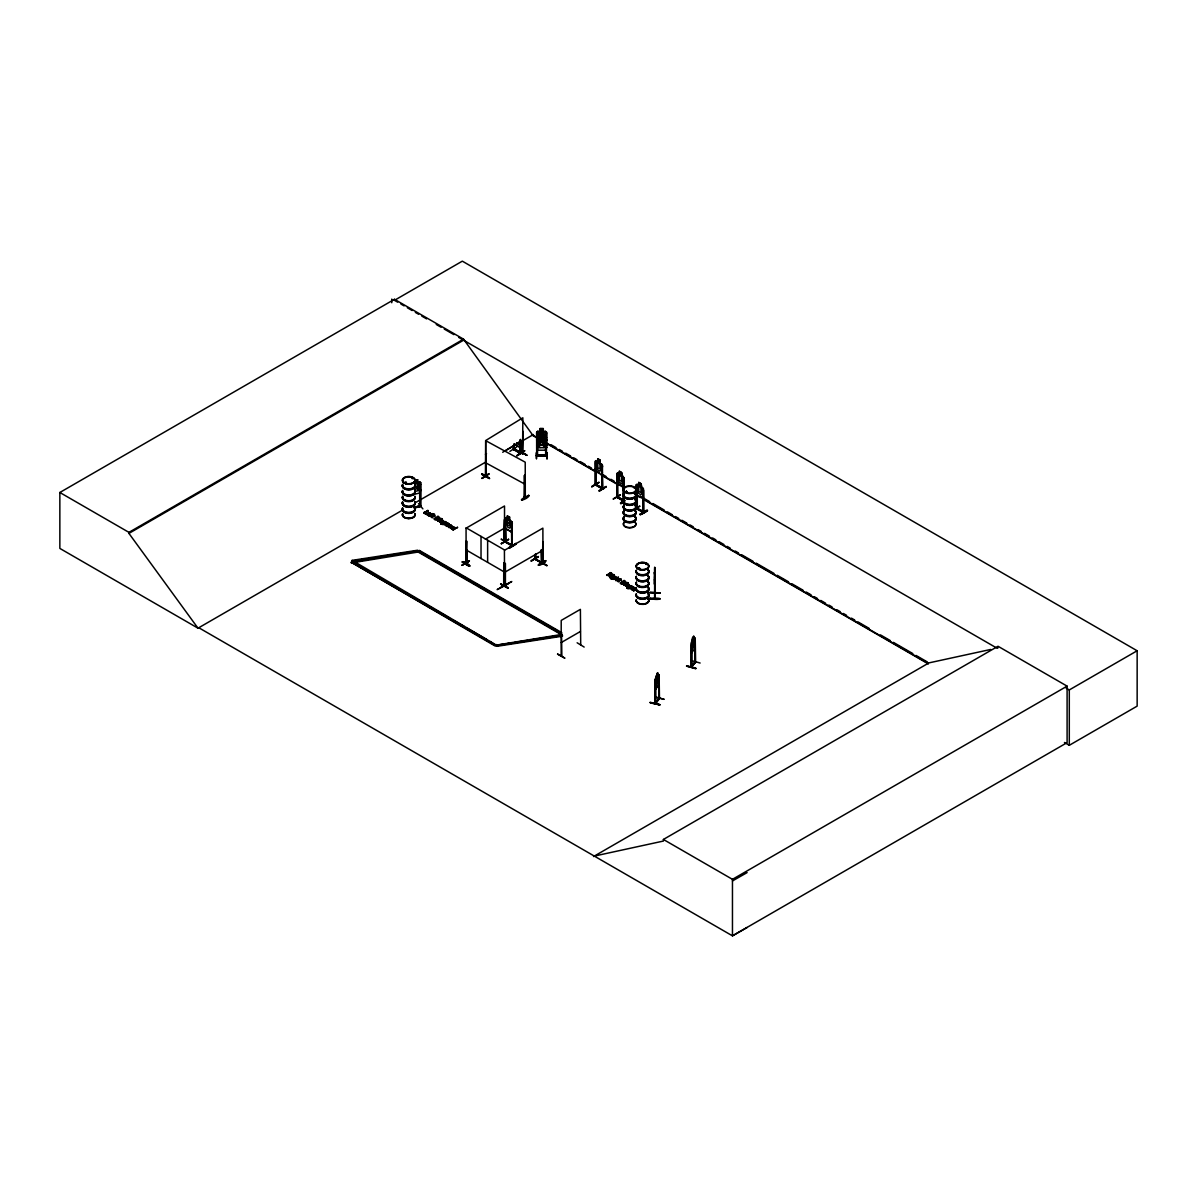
<?xml version="1.0" encoding="UTF-8"?>
<svg xmlns="http://www.w3.org/2000/svg" width="1197" height="1197" viewBox="0 0 1197 1197"><rect width="100%" height="100%" fill="white"/><g stroke="black" fill="none" stroke-linecap="round" stroke-linejoin="round"><path stroke-width="1.5" d="M654.639 580.515L654.594 579.004L654.699 584.271L654.699 575.278M654.639 578.331L654.669 576.505M654.819 579.752L654.729 576.445L654.505 584.286M654.639 574.066L654.624 572.046M654.639 569.443L654.789 570.251M649.762 598.216C668.734 597.483 657.138 601.223 649.762 598.216M659.921 599.069L649.762 598.994M654.669 574.904L654.624 572.016M655.298 592.979L654.594 598.68L654.669 567.363L654.579 584.271M655.193 570.76L655.028 598.724L655.223 592.934M654.505 573.273L654.564 572.316L654.714 579.034M419.728 505.583C420.401 508.246 418.531 504.91 420.581 505.388M695.233 645.497L694.694 648.729M557.503 654.146L564.909 658.185L557.667 653.996M650.285 702.878C679.417 709.043 630.505 697.432 659.786 705.018M659.756 704.629L650.45 702.624M686.599 666.071L695.681 668.749M686.599 665.712L695.876 668.091M609.632 576.984C608.345 574.47 615.183 574.62 610.485 572.63L606.699 575.293L608.704 574.71L609.632 576.984L609.288 575.039M405.229 482.615L406.337 482.406M406.262 482.586L405.125 483.094M406.337 482.69L405.873 482.047M411.918 478.456L412.756 478.725M625.687 491.952C628.56 490.77 623.966 493.583 626.136 491.324M627.183 491.982L625.597 492.341M627.243 492.087L626.3 491.264M633.782 487.613L633.946 487.837M638.166 568.395C643.432 567.842 635.906 570.146 639.303 567.797M639.318 568.515L638.555 568.036M646.171 563.847L646.769 564.385M645.976 563.952L646.455 563.877M646.679 564.356L645.841 564.071M481.598 474.506C482.316 471.902 499.059 485.473 481.927 473.892M462.207 562.006C465.513 559.523 477.603 572.764 462.207 562.006L469.448 566.091M462.551 561.707L469.793 565.822M507.812 588.236L500.57 584.106L508.156 587.637M508.127 588.026L500.9 583.897M449.07 524.166L446.84 525.917A1.586 0.913 0 0 1 445.823 525.752C443.429 524.51 447.693 522.535 448.785 524.047A1.601 0.928 0 0 0 448.651 523.508M635.173 588.34C633.737 591.692 628.5 587.772 633.333 587.278A1.601 0.928 0 0 1 634.35 587.443L634.889 587.757M654.879 687.258L654.924 679.911L657.632 672.729L655.612 679.028L655.732 703.387L655.447 702.37M691.911 666.894L691.731 642.535L692.375 637.986L693.751 636.235L690.998 643.432L691.103 667.268L695.292 661.911M438.461 517.089L439.853 518.481L437.264 519.722A1.766 1.017 0 0 1 436.172 519.558C429.319 519.064 445.912 521.727 437.997 516.326L434.197 518.525M420.656 489.917L419.758 492.955L414.357 494.301M419.773 492.969L420.79 489.962M505.014 525.528L505.718 528.67L511.284 531.857L512.092 529.613M511.284 531.857L512.166 529.568M601.567 474.685L602.36 465.229L596.181 460.576L595.358 461.174L595.388 484.98L602.51 489.004L602.435 465.184L601.567 463.867M623.906 484.86L623.098 487.209L623.981 484.92M642.654 498.401L643.388 496.097M439.239 518.256C434.242 515.698 435.289 521.668 439.269 518.062M520.471 444.805L519.633 447.169L513.872 444.102L519.648 447.005M659.472 697.776L654.939 703.716L655.402 702.415M655.028 679.941L655.028 703.716L655.492 702.953M658.709 698.21L659.218 698.195M655.492 703.761L659.472 698.584L659.128 676.32L659.218 699.003M691.148 667.208L695.292 661.103M691.866 666.026L691.567 666.445M694.829 661.702L695.337 662.495M545.428 442.217L546.535 439.508M546.655 439.583L545.503 442.306L537.662 442.262L536.63 439.613M545.428 447.588L546.535 444.88M536.645 445.045L537.677 447.753L545.503 447.678L546.655 444.955M545.428 450.102L546.535 447.394M546.655 447.409L545.503 450.192L537.677 450.207L536.645 447.498M523.104 431.369L522.55 453.932L522.85 417.768L485.638 440.571L485.428 476.481L486.536 475.134M486.491 475.882L485.683 475.299M486.162 476.81L486.266 453.633M514.037 444.341L514.126 449.922L513.663 448.561M514.022 449.922L514.291 444.192M520.306 452.167L514.291 448.89M520.515 453.439L520.201 440.032M591.782 486.745L598.934 482.586M620.121 494.87L613.328 498.79M620.45 494.989L613.253 499.149M639.931 506.241L635.278 508.605M469.329 561.184L462.237 565.014M501.139 543.677L508.65 539.308L501.498 543.483M531.214 560.989L538.351 556.829M420.731 505.583L419.758 505.867M420.731 506.391L414.327 508.097M509.862 451.419L516.909 446.795M482.002 478.366L488.93 474.072M695.846 668.525L686.569 666.116M467.069 550.246L466.486 563.922L466.067 541.209L465.723 563.488L465.992 562.5L466.546 563.338M506.002 541.433L505.329 541.014L505.927 542.106M512.361 545.832L511.852 544.68M503.907 584.316L504.251 585.692L503.757 562.979L503.683 585.079M535.403 558.715L534.715 558.296L535.792 558.58M534.715 559.104L541.957 563.233L541.882 550.276M534.969 558.161L535.777 559.418L535.687 553.837M536.421 458.466L536.451 452.541L536.495 458.885M595.986 484.471L595.313 484.052L596.121 485.309L596.286 468.521M595.313 484.86L595.358 461.174M617.398 496.845L617.727 496.65M623.263 500.211L624.221 500.376M637.343 507.977C634.709 507.618 638.779 507.543 636.849 508.92M636.31 484.815L637.133 484.231L643.462 488.84L643.462 512.645L636.25 508.53L636.385 484.77L637.043 495.244L636.31 492.117M637.313 508.815L637.238 486.625L636.34 486.401L637.238 486.625M659.502 698.644L655.447 702.594M504.865 541.717L504.521 519.438L503.802 542.017L504.251 541.283M543.139 563.907L542.884 541.583L542.166 564.161L543.229 563.862L542.48 564.311L543.139 541.732M561.154 656.001L561.213 620.42L580.395 609.348L580.71 645.138M448.785 523.583L448.247 523.269A1.601 0.928 0 0 0 447.214 523.104L445.075 524.166L445.823 525.288A1.586 0.913 0 0 0 446.84 525.453L448.995 524.391M625.956 582.655L623.383 583.897A1.766 1.017 0 0 1 622.275 583.732C615.393 583.044 632.061 586.066 624.116 580.5L620.315 582.7M544.874 442.71L543.199 444.91L540.086 444.94L538.411 442.77M543.199 447.483L544.874 445.299L544.874 437.623L543.199 436.74L546.655 437.638M655.612 684.115L656.3 685.417L657.587 683.786L657.587 675.617L658.649 674.405M655.402 681.078L655.447 703.746M692.659 638.181L693.482 637.118L692.659 639.093M694.769 637.896L693.811 639.123L693.751 636.235M658.574 685.238L655.358 689.352L658.679 685.268L659.098 682.006M691.537 644.585L691.432 667.342L695.622 662.001M695.083 645.527L695.128 638.166L694.829 662.51L695.248 639.826L695.622 662.136L691.567 666.086M691.477 652.859L691.043 650.674L691.582 652.874L694.769 648.714M659.128 698.479L655.732 703.312M691.058 660.445L700.125 663.033M517.942 443.548L519.169 442.022M442.606 521.383C439.912 517.014 447.469 523.343 439.853 522.296C436.531 519.274 445.853 521.817 441.259 519.947M536.465 455.848L546.64 455.818M545.652 455.788L545.623 433.673L546.535 433.673M561.857 656.016L561.543 633.692M485.578 476.211L486.536 475.942M522.146 453.005L523.179 452.661L522.461 453.154M523.074 453.573L522.805 452.571M537.707 436.755L536.645 437.743L537.752 436.785L545.473 436.696M536.645 440.257L539.982 439.254L539.982 433.957L543.318 433.987L543.318 439.224L546.655 440.152L545.473 439.209M536.675 455.818L536.63 432.252L537.692 431.264L545.473 431.309L546.655 432.267L546.655 447.469M536.63 432.312L537.692 431.339M634.964 589.238L632.959 590.091A1.586 0.913 0 0 1 631.941 589.926L631.178 588.804L633.333 587.742A1.601 0.928 0 0 1 634.35 587.907L634.889 588.221A1.601 0.928 0 0 0 634.754 587.682M467.069 563.533L466.202 563.667M504.745 540.984L504.057 541.583M504.565 585.812L504.416 549.902L466.067 527.757L466.097 563.772M505.388 584.899L504.76 586.081L504.775 563.877M542.166 564.161L542.959 563.697L542.884 528.131L504.521 550.276M659.158 699.003L659.008 674.674L658.963 682.021M505.179 563.353L505.194 585.453M430.426 513.408C431.982 516.595 428.137 511.224 429.199 513.423M625.762 491.772L626.644 491.503M626.779 492.132L626.6 491.354M638.285 568.111L639.138 567.782M617.697 473.099L616.904 473.653L617.562 484.007L616.904 480.82M636.385 484.89L637.178 484.336M546.64 455.204L536.495 455.264L546.535 455.01M537.603 456.042L537.393 455.294M545.428 431.399L546.535 432.312L546.431 456.072L546.535 454.95M628.575 585.647C625.597 581.039 633.228 586.784 627.078 587.069L629.487 585.483L627.348 584.555M429.274 515.338C422.541 514.231 433.09 510.76 430.007 514.515C424.142 512.136 430.711 515.264 428.466 515.563C426.012 515.383 427.045 512.825 429.05 513.109M428.032 513.378L427.628 514.695L429.274 514.875M520.62 442.366L519.707 444.671L516.909 442.995M486.536 453.768L485.488 454.291L486.162 454.665M482.077 478.471L489.004 473.713L482.077 478.022M522.805 453.379L522.146 453.813L522.865 453.319M526.77 455.399L519.318 450.94L526.77 454.935M524.226 496.935C525.588 496.396 524.376 497.563 524.241 497.593L524.54 475.269L525.049 497.967L524.211 497.548L525.303 497.787L525.214 462.177L485.743 440.691L485.832 476.346M528.64 495.274C529.478 499.284 511.957 503.458 528.685 495.349M521.712 500.032L529.014 495.887M502.695 452.271L522.85 439.912M517.328 455.099C540.236 441.409 501.274 465.663 524.316 450.835M517.328 455.563L524.361 451.209M432.386 516.206C431.668 516.655 433.404 518.436 431.294 517.299C432.82 513.453 436.86 516.116 433.748 515.892L433.658 514.919C433.523 514.186 433.449 513.348 431.698 513.782M618.505 580.38C619.178 583.104 615.228 580.545 619.373 579.318M584.166 647.068L577.134 642.774M466.172 541.583L467.069 541.358L466.576 563.877M504.251 542.091L504.775 519.588M505.688 520.201L505.029 519.827L505.628 542.346M511.463 523.493L512.361 523.717L511.463 523.493L511.703 545.488M501.513 539.323L511.628 544.874M461.892 565.238L469.433 560.839L462.192 565.358M501.438 543.827L508.605 539.308M505.762 541.807L512.196 545.248M508.785 547.642L515.922 543.468L509.144 548.301M515.952 543.857L509.144 548.271M510.565 547.463L516.281 544.096L515.892 543.423M531.273 561.124L538.411 556.485L531.273 560.66M535.523 558.999L547.104 565.597L535.194 559.014M541.149 562.201L541.732 562.381M541.628 562.68L541.224 549.902M545.652 560.615C546.296 564.715 528.595 568.455 545.697 560.675M500.84 587.278C535.658 568.799 473.084 602.42 508.336 583.747M538.605 565.253L545.697 560.989L538.5 565.253M198.882 627.782L198.104 628.245L59.85 548.421L59.85 492.491L394.471 299.295L463.553 339.17L532.635 434.99L537.468 437.788M394.471 299.295L394.471 300.327L462.326 261.155L1137.15 650.764L1137.15 706.125L1069.295 745.297L1064.447 742.484M59.85 492.491L128.932 532.366L463.553 339.17M747.108 927.495L732.459 935.845L198.792 627.737L197.999 628.186L128.932 533.398L463.553 340.202M197.999 628.186L401.997 510.416M414.895 502.964L485.862 461.997M505.209 450.82L516.505 444.296M519.722 442.441L533.413 434.541M423.813 512.525C435.364 507.827 420.087 513.109 426.461 513.528C425.13 515.458 421.643 510.221 426.461 513.992M423.813 512.974L428.107 510.61M433.344 514.725L433.269 515.608L432.102 514.934L429.169 516.072L431.698 514.246M432.027 513.962L432.102 514.934M429.169 516.072L431.623 514.665M429.169 515.608L433.209 513.977L434.571 514.635M432.491 514.231L434.137 514.89M562.006 635.068L418.172 552.026L417.648 550.231L352.157 560.361L496.516 645.198L495.109 646.006L351.275 562.276L419.563 550.53L561.782 632.644M433.284 515.159L431.204 516.595L432.641 517.553M433.658 514.919L434.571 514.171M351.275 562.964L418.172 552.026L419.563 550.53M433.748 515.892L431.878 517.104L432.641 517.089M434.197 518.974L438.072 517.328M437.713 520.545L440.571 518.899C443.354 520.426 440.87 516.685 441.05 519.648C439.823 521.892 436.71 520.156 438.192 521.293M437.713 521.009L442.052 518.63M441.259 520.396L443.369 521.308L440.496 522.61M441.199 521.742C441.349 522.266 437.922 520.71 441.992 521.293M446.69 522.431C443.294 526.8 440.122 520.411 445.329 521.593A1.796 1.047 0 0 1 446.092 522.236C448.636 526.141 437.788 524.002 441.947 523.732C444.925 523.463 442.785 525.303 441.289 523.598M440.765 523.867L441.259 523.119M444.132 523.358L445.703 522.461L443.025 522.416L444.132 523.358L443.114 524.301L440.765 523.418M444.132 523.822L445.703 522.461M447.379 526.126L451.209 525.498L449.129 527.593L451.299 526.052L447.379 526.126L450.7 524.75M447.379 526.59L450.7 525.214M449.129 527.144L451.972 525.902L450.386 524.929M449.129 527.593L451.972 526.351L450.386 525.393M452.616 526.5L454.755 527.413L451.882 528.73L452.361 529.463L454.755 527.877L452.616 526.949M453.364 527.862C452.107 527.623 449.07 529.298 451.538 526.994C458.541 528.012 446.93 527.069 452.182 529.014M453.035 529.388C464.451 524.406 450.506 530.136 453.513 530.136M453.035 529.852L457.493 527.383M466.172 528.131L504.521 505.987L504.521 541.583M597.722 458.825L600.146 460.142L599.996 462.97L601.178 464.556L601.178 469.643L599.996 471.139L597.797 469.867L596.615 467.01L596.615 461.922L597.797 461.698L597.797 458.78L600.146 460.142M595.642 462.611L596.121 485.309M507.378 515.892L509.817 517.209L509.653 520.022L510.835 521.608L510.835 526.695L509.653 528.191L507.453 526.919L506.271 524.062L507.453 515.847L507.453 518.57M505.254 541.762L505.014 518.226L505.852 517.643L512.166 522.251L509.817 519.932M595.358 468.476L596.166 471.558M602.031 466.291L601.687 488.571L602.031 466.291L602.69 488.795M602.69 466.665L601.792 466.441M485.354 539.204L504.521 528.131M602.435 472.561L601.702 474.76M505.747 528.655L511.358 531.812M591.842 486.85L599.039 482.241L591.842 486.401M621.632 472.546C615.587 469.688 624.25 472.336 621.557 475.314M617.113 475L617.592 497.713L617.772 480.91M623.158 476.152L623.981 501.408L616.799 497.249L616.904 473.518L617.667 472.98L623.981 477.603M599.084 490.575L606.266 486.431L599.428 491.189M599.098 490.979L606.295 486.82M623.263 501.079L623.517 478.695L624.161 501.124M624.161 479.069L623.263 478.845M638.749 482.436L641.113 483.797L642.131 488.196L642.131 493.284L640.949 494.78L638.749 493.508L637.567 490.65L637.567 485.563L638.749 485.339L638.749 482.436L641.113 483.797M617.847 496.755L623.188 500.361M643.388 488.885L642.52 487.523M624.236 500.451L617.847 496.994M620.555 502.979L624.834 500.451L620.525 502.949L620.914 503.638L623.787 501.962L620.914 503.623M643.133 512.092L642.984 489.947M624.924 500.915L620.585 503.368M504.521 572.42L542.884 550.276M635.577 508.725L639.587 506.122M636.385 508.605L643.732 512.466L643.642 490.321L642.744 490.082M639.991 514.186C653.397 505.089 645.497 514.022 640.036 514.261M647.248 510.461L640.051 514.62M640.38 514.83L647.577 510.715M606.699 575.293L610.56 573.183M608.704 574.71L611.278 574.784L610.56 573.647L609.123 574.47L611.278 574.321L611.068 573.468M609.901 576.685L612.759 575.039C615.542 576.565 613.059 572.824 613.238 575.772C612.011 578.016 608.899 576.296 610.38 577.418M609.901 577.149L614.241 574.769M616.141 576.984C612.4 582.011 609.572 574.949 614.764 576.146A1.796 1.047 0 0 1 615.527 576.789C618.071 580.695 607.238 578.555 611.398 578.286C614.929 578.031 611.248 580.096 610.709 577.672M351.275 562.276L495.109 645.318L562.006 634.38L418.172 551.338M613.582 577.912L615.138 577.014L612.475 576.969L613.582 578.375L611.592 577.373L614.764 576.595A1.796 1.047 0 0 1 615.527 577.253L616.141 577.448M613.178 578.6L610.216 577.971M613.582 578.375L615.138 577.014M613.986 579.034L617.817 578.42L615.737 580.515L617.906 578.974L613.986 579.034L618.43 577.029M613.986 579.498L618.43 577.478M615.737 580.051L618.58 578.809L616.994 577.852M615.737 580.515L618.58 579.273L616.994 578.316M619.447 578.899L619.851 580.066C621.452 581.144 621.243 578.121 619.777 579.094M621.078 578.899L617.338 581.099L618.744 581.727M619.851 580.066L617.996 581.278L618.744 581.263M620.315 583.148L624.176 581.039M621.258 583.193C626.989 578.316 625.462 586.201 621.258 583.193C621.393 583.208 626.704 583.852 624.864 581.458M623.832 584.72L626.674 583.074C629.457 584.6 626.974 580.859 627.153 583.822C625.941 586.051 622.814 584.331 624.31 585.468M623.832 585.183L628.171 582.804M627.303 585.917C627.467 586.44 624.026 584.884 628.096 585.468M626.914 586.156C621.497 584.226 632.121 585.617 627.378 584.106M626.869 588.041C625.537 588.191 633.467 590.241 632.196 586.41A1.796 1.047 0 0 0 631.432 585.767C626.285 584.6 629.308 590.929 632.794 586.605M627.482 587.892L629.921 588.251L627.408 587.308M630.235 587.532C632.659 581.727 628.32 591.602 626.869 587.592M630.235 587.996L631.807 586.635M633.482 590.301C642.34 587.802 627.452 593.742 636.325 588.655M633.482 590.749L636.325 589.119M561.213 642.565L580.395 631.492M593.532 856.543L928.947 662.884L990.742 649.447M594.311 856.079L663.392 841.057L663.392 839.456L998.014 646.26L1067.096 686.135L1067.096 742.649L732.459 935.845L732.459 879.331L1067.096 686.135M998.014 647.861L997.236 648.325L458.735 337.419M1066.093 688.08L1069.295 689.936L1137.15 650.764M732.459 880.947L747.108 872.598M540.086 436.77L538.411 437.683L538.426 445.359L540.086 447.513M538.426 440.272L540.086 439.344M542.6 564.236L543.214 563.024L542.48 563.503M404.945 482.316L404.526 482.825M646.38 564.445L646.006 564.385M443.743 524.047L442.381 522.715L445.329 522.042A1.796 1.047 0 0 1 446.092 522.7L446.69 522.894M629.846 588.221L628.485 586.889L631.432 586.216A1.796 1.047 0 0 1 632.196 586.859L632.794 587.069M536.675 455.01L536.585 456.102M419.653 484.306L420.641 484.261L419.653 484.306L419.713 506.66M418.516 503.623L422.885 508.86M414.177 507.333L419.563 505.897M414.327 507.528L419.563 505.673M414.177 507.917L420.446 506.211M414.671 480.506L417.708 479.698L417.663 482.6L419.174 483.109L419.174 488.196L417.663 490.77L414.82 491.518M414.82 480.625L417.663 479.877M420.491 484.082L420.581 506.496L420.79 482.645L419.683 481.912L414.82 483.349L414.775 480.566M405.723 482.795L404.586 482.72M513.543 449.324L513.767 448.561M420.446 505.403L420.581 506.196M505.194 540.969L505.762 541.583M511.628 545.443L501.154 539.099M534.969 558.969L546.76 565.717M541.523 561.872L541.852 563.248M601.956 487.598L602.405 489.004M617.039 497.114L624.161 501.184M623.442 499.987L623.891 501.408M623.442 500.795L623.517 478.695M636.52 508.351L636.595 486.251M642.909 511.239L643.268 512.585M642.909 512.047L642.984 497.324M353.983 560.78L357.619 560.211M361.255 559.642L364.89 559.089M368.541 558.52L372.177 557.967M375.813 557.398L388.546 555.423M392.182 554.869L403.105 553.179M406.741 552.61L417.648 550.919L418.172 552.026M500.151 644.644L503.787 644.076M507.423 643.507L511.059 642.954M514.695 642.385L527.443 640.41M531.079 639.856L541.987 638.166M545.623 637.597L558.371 635.637M496.516 644.51L497.024 645.617L562.515 635.487M490.037 641.472L497.024 646.305L562.515 636.176M537.543 456.087L537.498 433.688L536.57 433.898M545.727 454.98L545.727 456.057M526.83 455.279L519.378 450.94M514.126 449.114L513.289 448.695M514.366 449.189L520.83 452.436L520.695 453.498L520.62 440.541M465.992 563.308L466.8 563.742L466.815 550.096M535.403 559.523L535.448 553.987M595.642 484.755L602.69 488.825M691.432 666.534L691.896 666.175M540.086 434.047L543.199 434.077M543.318 436.501L539.982 436.74M537.752 436.845L540.086 436.83M540.086 437.668L543.199 437.638M545.428 439.299L537.707 439.209M540.086 440.257L543.199 440.227M540.086 442.755L543.199 442.725M539.967 431.324L539.967 428.541L543.303 428.526L543.318 431.324M540.086 437.414L543.199 437.399M536.615 456.072L546.535 456.012M546.745 458.421L546.685 452.556M649.926 592.65L660.101 592.754M693.706 639.108L693.706 647.278L692.42 648.909L691.731 647.607M440.795 521.982L439.239 521.353L442.366 521.069M452.182 528.55L451.254 528.086L453.364 528.326M626.914 586.605L625.343 585.528L628.485 585.243M443.743 523.583C441.289 523.478 445.119 521.174 445.703 522.924M613.178 578.136C610.769 577.942 614.585 575.772 615.138 577.478M629.846 587.757C627.393 587.652 631.223 585.348 631.807 587.099M691.597 641.876L695.173 638.285M654.983 679.956L659.053 674.794M513.737 449.384L520.964 453.319L520.86 440.391M520.471 453.468L513.378 449.518M512.092 546.056L512.092 522.251L512.196 546.056L504.954 541.927L505.089 518.181M466.351 563.039L465.723 562.68M516.835 443.055L519.782 444.626M543.199 439.314L544.874 440.212M481.927 474.192L489.423 478.276L481.882 474.281M435.08 519.019L438.94 519.049L437.997 516.326M485.743 462.835L525.214 484.321M394.471 300.327L397.688 302.183M400.905 304.038L404.122 305.893M407.324 307.749L412.142 310.532M415.359 312.387L418.576 314.242M421.793 316.098L426.611 318.881M436.247 324.447L441.065 327.23M444.282 329.085L453.917 334.636M551.174 444.79L556.021 447.588M559.238 449.444L562.47 451.314M565.702 453.169L570.55 455.967M573.782 457.838L576.999 459.708M580.231 461.563L585.079 464.361M588.311 466.232L591.527 468.087M596.375 470.885L599.607 472.755M602.839 474.611L606.056 476.481M610.904 479.279L614.136 481.134M618.984 483.932L623.817 486.73M639.961 496.052L649.657 501.648M652.874 503.503L664.185 510.027M667.402 511.897L672.25 514.695M675.482 516.55L678.714 518.421M681.946 520.291L686.779 523.074M690.011 524.944L693.243 526.815M698.075 529.598L701.307 531.468M704.539 533.338L709.387 536.136M712.619 537.992L715.836 539.862M719.068 541.717L723.916 544.515M727.148 546.386L730.365 548.241M735.212 551.039L738.444 552.909M741.676 554.765L752.973 561.288M756.205 563.159L773.965 573.408M777.182 575.278L788.494 581.802M791.711 583.657L803.022 590.196M806.239 592.051L811.087 594.849M814.319 596.719L817.551 598.575M820.783 600.445L825.616 603.243M828.848 605.098L832.08 606.969M836.912 609.767L840.144 611.622M843.376 613.492L846.608 615.348M851.456 618.146L854.673 620.016M857.905 621.871L869.202 628.41M880.513 634.934L890.194 640.515M893.426 642.385L912.802 653.562M916.019 655.432L927.331 661.956M547.164 443.384L624.654 488.122M634.335 493.703L928.154 663.347M531.573 434.84L536.436 437.653M546.161 443.264L594.744 471.319M601.223 475.059L617.413 484.411M636.849 495.618L640.096 497.488M644.959 500.301L928.393 663.946M643.642 511.568L637.073 508.381L643.642 511.628M610.485 573.094L612.221 574.71L609.931 574.799M613.208 574.74L614.241 575.233M624.116 580.964L624.984 581.458M627.123 582.789L628.171 583.268M619.058 579.139L621.138 580.336M606.699 574.829L607.193 575.577M505.762 517.688L507.528 518.705M504.999 520.8L512.092 524.885M428.107 511.074L427.613 510.326M441.02 518.615L442.052 519.094M431.294 514.007L435.035 516.161M428.406 513.154L429.918 514.037M428.032 513.827L430.007 514.979M466.067 549.902L504.416 572.046M421.179 552.146L471.289 581.084M474.521 582.939L493.912 594.146M497.144 596.001L508.456 602.54M511.688 604.41L558.55 631.462M352.157 560.361L352.666 562.156L449.638 618.146M452.87 620.016L464.182 626.54M467.414 628.41L486.805 639.602M663.392 839.456L732.459 879.331M624.565 581.263L626.076 582.774M419.728 481.972L420.701 482.705M519.947 453.124L519.962 440.182M513.378 449.548L513.618 445.673M505.897 542.136L505.927 529.283M420.027 492.221L414.82 484.261A6.344 3.666 0 0 1 408.746 488.87A6.344 3.666 0 0 1 402.611 484.261M546.685 452.87L546.805 458.795M536.75 444.97L537.752 447.663M505.179 525.513L505.882 528.565M655.492 689.248L655.028 687.198L655.462 689.382M655.283 592.096L654.819 593.503L654.789 567.363M547.238 458.855L546.61 452.511M1069.295 689.936L1069.295 745.297M657.632 672.729L657.692 675.632M641.023 483.842L640.949 486.61M638.824 482.571L638.824 485.294M636.999 486.775L636.999 508.92M636.265 507.693L636.265 508.501M627.617 582.49L627.662 583.552M624.116 580.5L624.176 581.503M623.832 477.633L623.832 484.905M621.557 472.591L622.649 482.032L621.467 483.543L619.268 482.271L618.086 479.399L619.268 471.184M617.113 482.391L616.874 497.383L616.799 496.441M613.702 574.455L613.747 575.518M610.485 572.63L610.56 573.647M541.478 549.752L541.478 562.68M535.044 555.318L534.835 559.223L534.79 555.468M524.54 475.269L524.54 497.413M520.471 439.359L520.471 444.91M511.703 528.879L511.822 545.518M505.418 563.503L505.418 585.737M503.757 562.979L503.877 585.153M487.628 540.206L487.628 562.351M481.029 536.391L481.029 558.535M391.763 299.085L391.763 302.751M128.932 532.366L128.932 533.398M448.651 523.972A1.601 0.928 0 0 1 448.935 524.555M647.981 581.129A6.314 3.651 0 0 1 643.328 586.575A6.314 3.651 0 0 1 636.4 582.011M647.996 570.266A6.329 3.651 0 0 1 643.328 575.712A6.329 3.651 0 0 1 636.385 571.149M647.996 569.233A6.344 3.666 0 0 1 643.328 574.695A6.344 3.666 0 0 1 636.385 570.116M647.996 576.37A6.344 3.666 0 0 1 643.328 581.832A6.344 3.666 0 0 1 636.385 577.253M648.071 575.981A6.434 3.711 0 0 1 643.343 581.533A6.434 3.711 0 0 1 636.295 576.879M648.071 575.667A6.434 3.711 0 0 1 643.343 581.203A6.434 3.711 0 0 1 636.295 576.565M647.996 575.353A6.329 3.651 0 0 1 643.328 580.799A6.329 3.651 0 0 1 636.385 576.221M648.071 569.877A6.434 3.711 0 0 1 643.343 575.413A6.434 3.711 0 0 1 636.295 570.774M648.071 569.563A6.434 3.711 0 0 1 643.343 575.099A6.434 3.711 0 0 1 636.295 570.46M647.996 581.518A6.344 3.666 0 0 1 643.328 586.979A6.344 3.666 0 0 1 636.385 582.4M648.011 581.742A6.359 3.666 0 0 1 643.343 587.218A6.359 3.666 0 0 1 636.37 582.625M647.996 586.65A6.344 3.666 0 0 1 643.328 592.111A6.344 3.666 0 0 1 636.385 587.532M647.996 593.787A6.344 3.666 0 0 1 643.328 599.248A6.344 3.666 0 0 1 636.385 594.67M648.071 593.398A6.434 3.711 0 0 1 643.343 598.949A6.434 3.711 0 0 1 636.295 594.296M648.071 593.084A6.434 3.711 0 0 1 643.343 598.62A6.434 3.711 0 0 1 636.295 593.981M648.071 587.293A6.434 3.711 0 0 1 643.343 592.829A6.434 3.711 0 0 1 636.295 588.191M648.071 586.979A6.434 3.711 0 0 1 643.343 592.515A6.434 3.711 0 0 1 636.295 587.877M647.996 587.682A6.329 3.651 0 0 1 643.328 593.128A6.329 3.651 0 0 1 636.385 588.565M647.996 592.754A6.344 3.666 0 0 1 643.328 598.216A6.344 3.666 0 0 1 636.385 593.637M648.011 598.68A6.359 3.666 0 0 1 643.343 604.156A6.359 3.666 0 0 1 636.37 599.577M647.966 598.56A6.299 3.636 0 0 1 644.136 603.901A6.299 3.636 0 0 1 636.206 600.385M647.981 582.041A6.314 3.651 0 0 1 644.136 587.398A6.314 3.651 0 0 1 636.191 583.867M647.996 598.919A6.344 3.666 0 0 1 643.328 604.38A6.344 3.666 0 0 1 636.385 599.802M635.233 499.523A6.434 3.711 0 0 1 629.652 505.089A6.434 3.711 0 0 1 624.086 499.523M635.143 499.897A6.329 3.651 0 0 1 629.652 505.388A6.329 3.651 0 0 1 624.176 499.897M635.128 504.67A6.314 3.651 0 0 1 629.652 510.146A6.314 3.651 0 0 1 624.191 504.67M635.158 505.074A6.359 3.666 0 0 1 629.652 510.58A6.359 3.666 0 0 1 624.146 505.074M635.233 493.403A6.434 3.711 0 0 1 629.652 498.984A6.434 3.711 0 0 1 624.086 493.403M635.143 498.88A6.344 3.666 0 0 1 629.652 504.371A6.344 3.666 0 0 1 624.161 498.88M635.143 493.792A6.344 3.666 0 0 1 629.652 499.284A6.344 3.666 0 0 1 624.161 493.792M635.233 499.209A6.434 3.711 0 0 1 629.652 504.775A6.434 3.711 0 0 1 624.086 499.209M635.233 493.089A6.434 3.711 0 0 1 629.652 498.67A6.434 3.711 0 0 1 624.086 493.089M635.143 492.775A6.329 3.651 0 0 1 629.652 498.251A6.329 3.651 0 0 1 624.176 492.775M635.233 516.939A6.434 3.711 0 0 1 629.652 522.505A6.434 3.711 0 0 1 624.086 516.939M635.143 517.313A6.329 3.651 0 0 1 629.652 522.805A6.329 3.651 0 0 1 624.176 517.313M635.128 522.087A6.314 3.651 0 0 1 629.652 527.563A6.314 3.651 0 0 1 624.191 522.087M635.113 505.598A6.299 3.636 0 0 1 629.652 511.044A6.299 3.636 0 0 1 624.191 505.598M635.143 522.431A6.329 3.651 0 0 1 629.652 527.907A6.329 3.651 0 0 1 624.176 522.431M635.158 505.269A6.359 3.666 0 0 1 629.652 510.76A6.359 3.666 0 0 1 624.146 505.269M635.233 510.82A6.434 3.711 0 0 1 629.652 516.401A6.434 3.711 0 0 1 624.086 510.82M635.143 516.296A6.344 3.666 0 0 1 629.652 521.787A6.344 3.666 0 0 1 624.161 516.296M635.143 511.209A6.344 3.666 0 0 1 629.652 516.7A6.344 3.666 0 0 1 624.161 511.209M635.233 516.625A6.434 3.711 0 0 1 629.652 522.191A6.434 3.711 0 0 1 624.086 516.625M635.233 510.506A6.434 3.711 0 0 1 629.652 516.087A6.434 3.711 0 0 1 624.086 510.506M635.143 510.191A6.329 3.651 0 0 1 629.652 515.668A6.329 3.651 0 0 1 624.176 510.191M414.85 496.157A6.314 3.651 0 0 1 408.746 500.75A6.314 3.651 0 0 1 402.641 496.157M414.865 485.279A6.344 3.666 0 0 1 408.746 489.902A6.344 3.666 0 0 1 402.611 485.279M414.865 491.398A6.344 3.666 0 0 1 408.746 496.007A6.344 3.666 0 0 1 402.611 491.398M414.955 491.024A6.434 3.711 0 0 1 408.746 495.708A6.434 3.711 0 0 1 402.521 491.024M414.955 490.71A6.434 3.711 0 0 1 408.746 495.393A6.434 3.711 0 0 1 402.521 490.71M414.85 490.366A6.329 3.651 0 0 1 408.746 494.974A6.329 3.651 0 0 1 402.626 490.366M414.955 484.92A6.434 3.711 0 0 1 408.746 489.588A6.434 3.711 0 0 1 402.521 484.92M414.955 484.605A6.434 3.711 0 0 1 408.746 489.274A6.434 3.711 0 0 1 402.521 484.605M414.85 497.069A6.314 3.651 0 0 1 408.746 501.663A6.314 3.651 0 0 1 402.641 497.069M414.85 513.573A6.314 3.651 0 0 1 408.746 518.166A6.314 3.651 0 0 1 402.641 513.573M414.865 502.695A6.344 3.666 0 0 1 408.746 507.319A6.344 3.666 0 0 1 402.611 502.695M414.865 501.678A6.344 3.666 0 0 1 408.746 506.286A6.344 3.666 0 0 1 402.611 501.678M414.865 508.815A6.344 3.666 0 0 1 408.746 513.423A6.344 3.666 0 0 1 402.611 508.815M414.955 508.441A6.434 3.711 0 0 1 408.746 513.124A6.434 3.711 0 0 1 402.521 508.441M414.955 508.127A6.434 3.711 0 0 1 408.746 512.81A6.434 3.711 0 0 1 402.521 508.127M414.85 507.782A6.329 3.651 0 0 1 408.746 512.391A6.329 3.651 0 0 1 402.626 507.782M414.955 502.336A6.434 3.711 0 0 1 408.746 507.004A6.434 3.711 0 0 1 402.521 502.336M414.955 502.022A6.434 3.711 0 0 1 408.746 506.69A6.434 3.711 0 0 1 402.521 502.022M649.941 592.44L660.101 592.889L649.941 592.44M448.441 524.466L445.778 525.259L447.274 523.478A1.601 0.928 0 0 1 448.247 523.732C446.631 527.144 444.865 522.715 448.441 524.466M634.545 588.64L632.899 589.717A1.586 0.913 0 0 1 631.941 589.463L632.899 588.221L634.545 588.64M634.545 588.176C631.597 591.542 631.388 586.096 634.545 588.176M544.56 443.967L543.498 444.057L541.657 441.454L538.77 444.132L540.954 440.855L538.859 437.773L541.598 440.242L544.44 437.713L542.331 440.87L544.56 443.967M601.717 487.733C584.809 478.755 611.338 492.236 601.717 487.733M544.874 437.399L543.199 439.583L540.086 439.598L538.411 437.414L538.411 432.326L540.086 431.414L540.086 428.631L543.199 428.691L543.199 431.414L544.874 432.312L544.874 437.399M657.362 673.627L656.525 675.587L657.362 673.627M657.587 676.514L656.3 678.16L656.3 683.248L657.587 681.602L657.587 676.514M693.706 640.006L692.42 641.652L692.42 646.739L693.706 645.093L693.706 640.006M654.909 696.923L664.185 699.332L654.939 696.953M417.155 480.461L415.329 481.852L417.155 480.461M417.663 483.513L414.82 484.261L414.82 489.349L417.663 488.6L417.663 483.513M542.645 434.466L540.64 434.496L540.64 435.394L542.645 435.379L542.645 434.466M542.645 437.055L540.64 437.07L540.64 437.982L542.645 437.952L542.645 437.055M543.199 445.314L540.086 445.344L540.086 432.326L543.199 432.312L543.199 445.314M542.645 429.139L540.64 429.154L540.64 430.052L542.645 430.052L542.645 429.139M599.607 460.471L598.186 459.648L599.607 461.369L599.607 460.471M621.078 472.86L619.657 472.052L621.078 473.773L621.078 472.86M640.56 484.112L639.138 483.289L640.56 485.024L640.56 484.112M599.996 463.867L597.797 462.596L597.797 467.683L599.996 468.955L599.996 463.867M621.467 476.271L619.268 475L619.268 480.087L621.467 481.359L621.467 476.271M640.949 487.523L638.749 486.251L638.749 491.324L640.949 492.595L640.949 487.523M509.264 517.523L507.842 516.7L509.264 518.436L509.264 517.523M509.653 520.934L507.453 519.663L507.453 524.75L509.653 526.022L509.653 520.934M639.333 569.129A6.344 3.666 0 0 0 648.849 565.957A6.344 3.666 0 0 0 639.333 562.785A6.344 3.666 0 0 0 639.333 569.129M639.348 569.607A6.314 3.651 0 0 0 648.819 566.45A6.314 3.651 0 0 0 639.348 563.293A6.314 3.651 0 0 0 639.348 569.607M639.333 569.323A6.359 3.666 0 0 0 648.864 566.151A6.359 3.666 0 0 0 639.333 562.964A6.359 3.666 0 0 0 639.333 569.323M626.48 492.67A6.359 3.666 0 0 0 636.011 489.483A6.359 3.666 0 0 0 626.48 486.311A6.359 3.666 0 0 0 626.48 492.67M626.495 493.149A6.314 3.651 0 0 0 635.966 489.992A6.314 3.651 0 0 0 626.495 486.82A6.314 3.651 0 0 0 626.495 493.149M405.559 483.274A6.359 3.666 0 0 0 415.09 480.102A6.359 3.666 0 0 0 405.559 476.93A6.359 3.666 0 0 0 405.559 483.274M405.588 483.753A6.314 3.651 0 0 0 415.06 480.596A6.314 3.651 0 0 0 405.588 477.438A6.314 3.651 0 0 0 405.588 483.753M404.242 482.885A6.359 3.666 0 0 0 414.88 481.239A6.359 3.666 0 0 0 407.1 476.75A6.359 3.666 0 0 0 404.242 482.885M408.746 501.124A6.329 3.651 0 0 0 414.85 496.531A6.359 3.666 0 0 1 408.746 501.184A6.359 3.666 0 0 1 402.596 496.56A6.329 3.651 0 0 0 408.746 501.124M408.746 518.525A6.344 3.666 0 0 0 414.865 513.917A6.344 3.666 0 0 1 408.746 518.555A6.344 3.666 0 0 1 402.611 513.947A6.344 3.666 0 0 0 408.746 518.525"/></g></svg>
